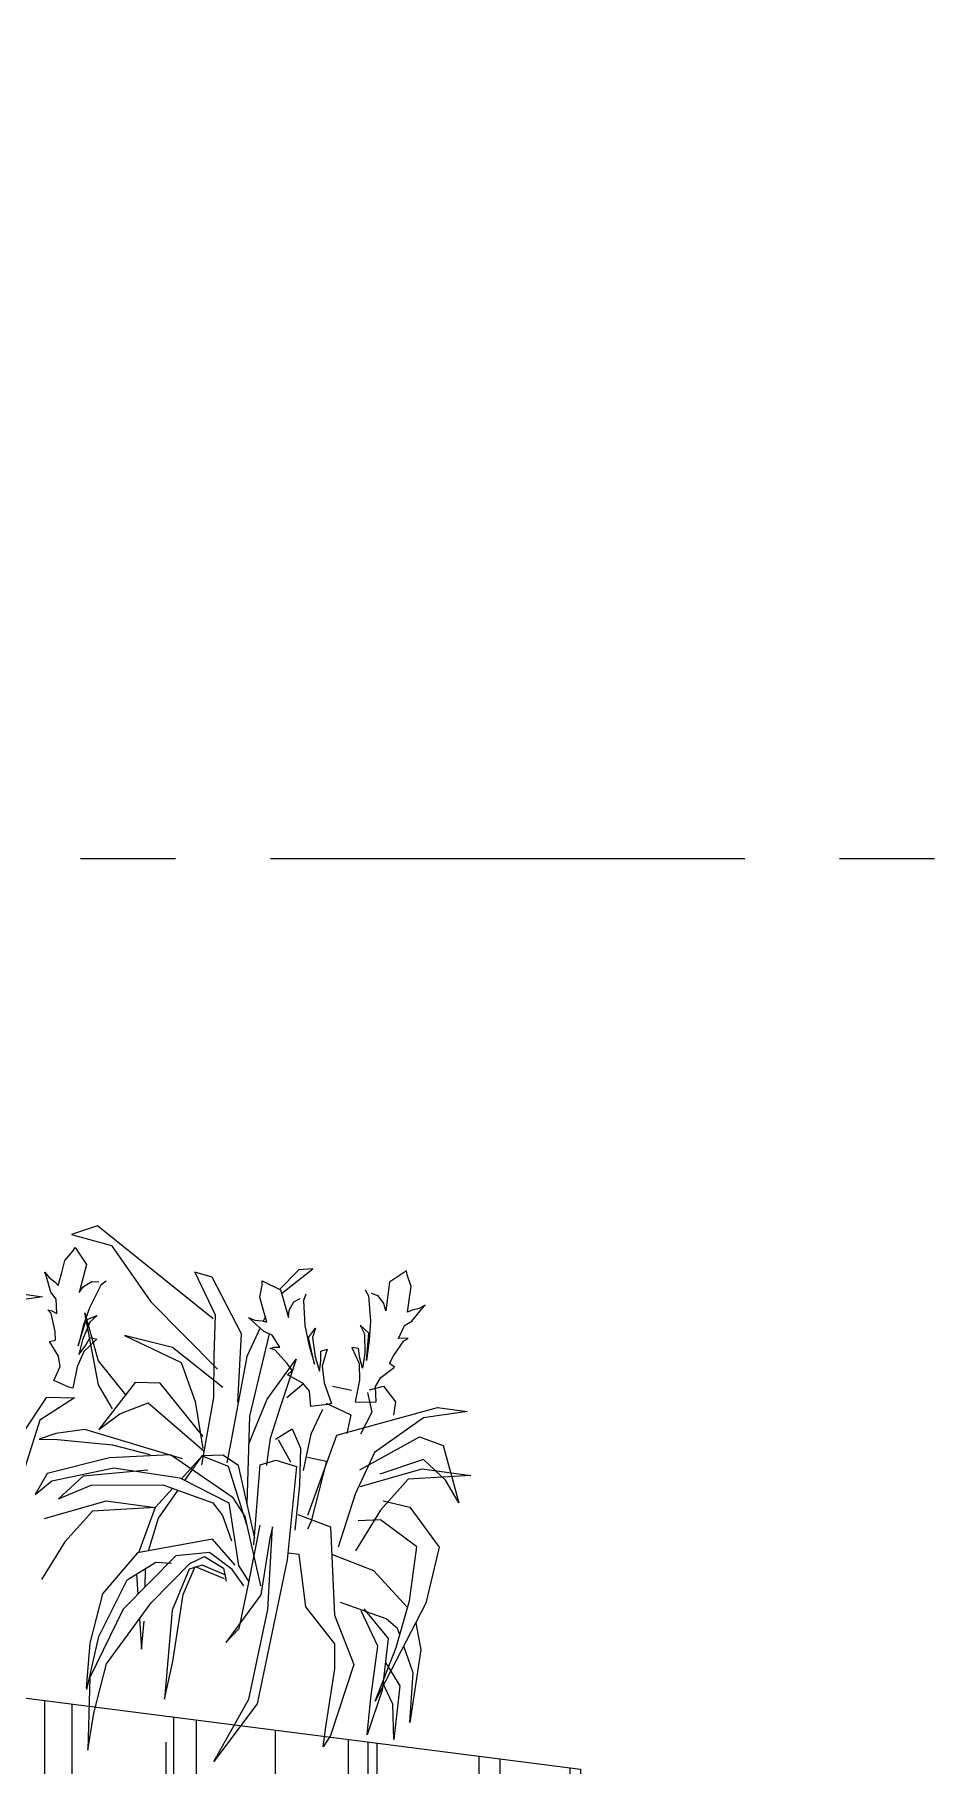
# Model space of a CAD drawing. Header units: inches. Extents: x 50027 to 54188, y -4291 to 1318.
# Drawn here: x 52120.36 to 52132.21, y -132.72 to -109.91 of the extents above; entities that cross this region are included whole.
import ezdxf

# ---------------------------------------------------------------- set-up
doc = ezdxf.new("R2010")
doc.units = ezdxf.units.IN
doc.linetypes.add('CENTER', pattern=[2, 1.25, -0.25, 0.25, -0.25])
doc.layers.add('05--TEXT-3', color=3, linetype='Continuous', lineweight=35)
doc.layers.add('fl10', color=116, linetype='Continuous', lineweight=15)
for name, color, linetype in [('A-TYP-ST-Hatch', 8, 'Continuous'), ('AR-FLOWER', 93, 'Continuous'), ('fl6', 242, 'Continuous'), ('ROAD CL', 251, 'CENTER')]:
    doc.layers.add(name, color=color, linetype=linetype)
doc.styles.add('TIME NEW', font='times.ttf')
doc.dimstyles.new('3-8 LEADER', dxfattribs={"dimscale": 0.4, "dimtxt": 8, "dimasz": 4, "dimexe": 6, "dimexo": 6, "dimgap": 0, "dimtad": 0, "dimdec": 0, "dimzin": 12, "dimdsep": 46, "dimlunit": 4, "dimtxsty": 'TIME NEW', "dimblk": 'DIM AERO', "dimcen": 0, "dimdle": 20, "dimclrd": 1, "dimclre": 9, "dimclrt": 2, "dimadec": 0, "dimazin": 0, "dimtfac": 1, "dimtdec": 0, "dimtofl": 0, "dimtmove": 1, "dimatfit": 3, "dimldrblk": 'DIM AERO', "dimfxl": 1, "dimtvp": 0.75, "dimtolj": 1, "dimtzin": 12, "dimlwd": 18, "dimlwe": 18, "dimarcsym": 1})

# ---------------------------------------------------------------- blocks, each defined once
blk = doc.blocks.new('DIM AERO')
at = {"color": 2}
blk.add_line((0, 0), (-1.414, 0), dxfattribs=at)
at = {"color": 2, "const_width": 0.01}
blk.add_lwpolyline([(-1, -1), (0, 0), (-1, 1)], dxfattribs=at)
blk = doc.blocks.new('A$C06442D01')
at = {"layer": 'fl10'}
for p, q in [((0.0204, 0.104), (0, 0.0938)), ((0.1255, 0.0407), (0.0204, 0.104)), ((0, 0.0938), (0.0339, 0.0893)), ((0.0339, 0.0893), (0.0724, 0.0475)), ((0.0724, 0.0475), (0.1346, 0))]:
    blk.add_line(p, q, dxfattribs=at)
blk = doc.blocks.new('FLOWER1')
at = {"layer": 'fl10'}
for p, q in [((1154.44, 151.76, -66458.41), (1146.2, 147.64, -66458.41)), ((1197.04, 126.13, -66458.41), (1154.44, 151.76, -66458.41)), ((1146.2, 147.64, -66458.41), (1159.94, 145.81, -66458.41)), ((1159.94, 145.81, -66458.41), (1175.51, 128.87, -66458.41)), ((1223.14, 146.26, -66458.41), (1217.68, 138.85, -66458.41)), ((1218.53, 137.57, -66458.41), (1227.72, 147.18, -66458.41)), ((1227.72, 147.18, -66458.41), (1223.14, 146.26, -66458.41)), ((1188.79, 140.77, -66458.41), (1197.49, 127.5, -66458.41)), ((1194.75, 139.86, -66458.41), (1188.79, 140.77, -66458.41)), ((1207.11, 122.46, -66458.41), (1194.75, 139.86, -66458.41)), ((1175.51, 128.87, -66458.41), (1200.7, 109.65, -66458.41)), ((1197.49, 127.5, -66458.41), (1198.87, 113.77, -66458.41)), ((1214.18, 129.24, -66458.41), (1213.69, 127.64, -66458.41)), ((1139.43, 125.69, -66458.41), (1125.23, 121.57, -66458.41)), ((1129.36, 125.69, -66458.41), (1139.43, 125.69, -66458.41)), ((1154.21, 122.28, -66458.41), (1160.8, 106.98, -66458.41)), ((1162, 98.99, -66458.41), (1154.21, 122.28, -66458.41)), ((1208.94, 99.58, -66458.41), (1207.11, 122.46, -66458.41)), ((1212.94, 125.2, -66458.41), (1209.86, 115.14, -66458.41)), ((1213.52, 95.46, -66458.41), (1216.34, 123.65, -66458.41)), ((1168.38, 116.61, -66458.41), (1188.38, 110.15, -66458.41)), ((1184.76, 114.71, -66458.41), (1168.38, 116.61, -66458.41)), ((1218.56, 101.87, -66458.41), (1226.35, 116.51, -66458.41)), ((1226.35, 116.51, -66458.41), (1223.14, 99.12, -66458.41)), ((1203.32, 103.8, -66458.41), (1184.76, 114.71, -66458.41)), ((1188.38, 110.15, -66458.41), (1194.8, 97.88, -66458.41)), ((1198.87, 113.77, -66458.41), (1200.7, 100.04, -66458.41)), ((1209.86, 115.14, -66458.41), (1208.49, 87.22, -66458.41)), ((1225.52, 112.54, -66458.41), (1223.58, 114.69, -66458.41)), ((1252, 109.65, -66458.41), (1256.58, 111.48, -66458.41)), ((1256.58, 111.48, -66458.41), (1261.16, 106.9, -66458.41)), ((1160.8, 106.98, -66458.41), (1171.39, 96.95, -66458.41)), ((1230.01, 108.73, -66458.41), (1224.97, 103.24, -66458.41)), ((1239.63, 109.19, -66458.41), (1246.04, 108.73, -66458.41)), ((1243.3, 93.17, -66458.41), (1275.36, 106.9, -66458.41)), ((1251.54, 108.73, -66458.41), (1253.83, 102.32, -66458.41)), ((1261.16, 106.9, -66458.41), (1261.16, 102.32, -66458.41)), ((1285.43, 106.9, -66458.41), (1271.23, 102.78, -66458.41)), ((1275.36, 106.9, -66458.41), (1285.43, 106.9, -66458.41)), ((1167.66, 91.7, -66458.41), (1162, 98.99, -66458.41)), ((1173.97, 101.48, -66458.41), (1164.12, 84.19, -66458.41)), ((1182.37, 102.35, -66458.41), (1173.97, 101.48, -66458.41)), ((1198.98, 86.6, -66458.41), (1182.37, 102.35, -66458.41)), ((1200.7, 100.04, -66458.41), (1199.78, 77.15, -66458.41)), ((1214.44, 86.3, -66458.41), (1218.56, 101.87, -66458.41)), ((1223.14, 99.12, -66458.41), (1221.31, 89.05, -66458.41)), ((1237.34, 100.95, -66458.41), (1234.59, 92.26, -66458.41)), ((1238.26, 103.24, -66458.41), (1246.96, 100.49, -66458.41)), ((1246.96, 100.49, -66458.41), (1246.5, 94.09, -66458.41)), ((1253.83, 102.32, -66458.41), (1251.08, 94.54, -66458.41)), ((1271.23, 102.78, -66458.41), (1256.58, 89.05, -66458.41)), ((1170.37, 90.38, -66458.41), (1179.25, 95.34, -66458.41)), ((1179.25, 95.34, -66458.41), (1199.97, 81.79, -66458.41)), ((1194.8, 97.88, -66458.41), (1199.48, 82.59, -66458.41)), ((1216.73, 66.17, -66458.41), (1213.52, 95.46, -66458.41)), ((1223.14, 89.05, -66458.41), (1228.18, 93.17, -66458.41)), ((1228.18, 93.17, -66458.41), (1231.85, 87.22, -66458.41)), ((1237.34, 65.25, -66458.41), (1243.3, 93.17, -66458.41)), ((1252.46, 82.64, -66458.41), (1270.78, 96.37, -66458.41)), ((1270.78, 96.37, -66458.41), (1279.02, 94.54, -66458.41)), ((1279.02, 94.54, -66458.41), (1286.81, 76.24, -66458.41)), ((1164.12, 84.19, -66458.41), (1170.37, 90.38, -66458.41)), ((1208.49, 87.22, -66458.41), (1208.03, 78.98, -66458.41)), ((1221.31, 89.05, -66458.41), (1221.31, 83.56, -66458.41)), ((1224.06, 89.05, -66458.41), (1229.1, 82.19, -66458.41)), ((1231.85, 87.22, -66458.41), (1233.22, 74.86, -66458.41)), ((1234.59, 92.26, -66458.41), (1233.68, 79.9, -66458.41)), ((1256.58, 89.05, -66458.41), (1252, 74.4, -66458.41)), ((1273.07, 89.05, -66458.41), (1259.33, 82.19, -66458.41)), ((1281.31, 83.1, -66458.41), (1273.07, 89.05, -66458.41)), ((1159.52, 83.56, -66458.41), (1150.06, 80.91, -66458.41)), ((1193.16, 78.27, -66458.41), (1159.52, 83.56, -66458.41)), ((1206.4, 81.29, -66458.41), (1199.59, 80.16, -66458.41)), ((1212.07, 78.65, -66458.41), (1206.4, 81.29, -66458.41)), ((1219.25, 79.78, -66458.41), (1224.17, 82.05, -66458.41)), ((1221.31, 83.56, -66458.41), (1221.31, 79.9, -66458.41)), ((1224.17, 82.05, -66458.41), (1231.35, 80.91, -66458.41)), ((1234.59, 84.47, -66458.41), (1241.01, 84.02, -66458.41)), ((1241.01, 84.02, -66458.41), (1238.72, 63.42, -66458.41)), ((1253.37, 77.15, -66458.41), (1273.07, 85.85, -66458.41)), ((1268.94, 81.73, -66458.41), (1261.16, 70.29, -66458.41)), ((1289.56, 85.85, -66458.41), (1268.94, 81.73, -66458.41)), ((1273.07, 85.85, -66458.41), (1289.56, 85.85, -66458.41)), ((1286.81, 76.24, -66458.41), (1281.31, 83.1, -66458.41)), ((1150.06, 80.91, -66458.41), (1144.77, 78.27, -66458.41)), ((1144.77, 78.27, -66458.41), (1150.82, 79.02, -66458.41)), ((1150.82, 79.02, -66458.41), (1169.35, 79.78, -66458.41)), ((1189.01, 79.02, -66458.41), (1168.97, 75.25, -66458.41)), ((1169.35, 79.78, -66458.41), (1182.2, 78.27, -66458.41)), ((1211.69, 67.69, -66458.41), (1189.01, 79.02, -66458.41)), ((1199.59, 80.16, -66458.41), (1193.74, 71.64, -66458.41)), ((1194.97, 71.22, -66458.41), (1199.59, 80.16, -66458.41)), ((1199.59, 80.16, -66458.41), (1208.66, 77.89, -66458.41)), ((1208.66, 77.89, -66458.41), (1217.36, 59.38, -66458.41)), ((1220.76, 55.22, -66458.41), (1212.07, 78.65, -66458.41)), ((1220.76, 52.96, -66458.41), (1219.25, 79.78, -66458.41)), ((1231.35, 80.91, -66458.41), (1232.48, 49.56, -66458.41)), ((1168.97, 75.25, -66458.41), (1148.93, 67.31, -66458.41)), ((1150.82, 65.05, -66458.41), (1170.86, 72.22, -66458.41)), ((1182.2, 72.98, -66458.41), (1161.03, 68.07, -66458.41)), ((1170.86, 72.22, -66458.41), (1193.16, 71.85, -66458.41)), ((1193.16, 71.85, -66458.41), (1210.56, 65.8, -66458.41)), ((1233.22, 74.86, -66458.41), (1233.68, 59.76, -66458.41)), ((1252, 74.4, -66458.41), (1248.79, 56.1, -66458.41)), ((1261.16, 70.29, -66458.41), (1254.75, 55.64, -66458.41)), ((1261.62, 73.49, -66458.41), (1270.78, 72.57, -66458.41)), ((1270.78, 72.57, -66458.41), (1282.23, 60.67, -66458.41)), ((1148.93, 67.31, -66458.41), (1145.91, 59.76, -66458.41)), ((1145.91, 59.76, -66458.41), (1150.82, 65.05, -66458.41)), ((1161.03, 68.07, -66458.41), (1153.84, 59.38, -66458.41)), ((1153.84, 59.38, -66458.41), (1164.05, 65.42, -66458.41)), ((1164.05, 65.42, -66458.41), (1187.87, 68.82, -66458.41)), ((1191.3, 68.08, -66458.41), (1186.36, 60.89, -66458.41)), ((1187.87, 68.82, -66458.41), (1205.26, 65.05, -66458.41)), ((1187.87, 57.49, -66458.41), (1193.14, 67.68, -66458.41)), ((1205.26, 65.05, -66458.41), (1209.04, 61.27, -66458.41)), ((1210.56, 65.8, -66458.41), (1216.6, 45.4, -66458.41)), ((1216.6, 62.02, -66458.41), (1211.69, 67.69, -66458.41)), ((1234, 65.05, -66458.41), (1245.34, 62.4, -66458.41)), ((1261.62, 67.08, -66458.41), (1254.29, 65.71, -66458.41)), ((1274.9, 59.76, -66458.41), (1261.62, 67.08, -66458.41)), ((1150.12, 52.25, -66458.41), (1169.81, 60.94, -66458.41)), ((1186.3, 60.94, -66458.41), (1165.69, 56.82, -66458.41)), ((1169.81, 60.94, -66458.41), (1186.3, 60.94, -66458.41)), ((1186.36, 60.89, -66458.41), (1182.81, 45.1, -66458.41)), ((1209.04, 61.27, -66458.41), (1213.2, 53.33, -66458.41)), ((1224.92, 39.73, -66458.41), (1216.6, 62.02, -66458.41)), ((1220.76, 39.73, -66458.41), (1221.9, 59.76, -66458.41)), ((1226.06, 59.76, -66458.41), (1225.68, 55.98, -66458.41)), ((1228.32, 32.18, -66458.41), (1226.06, 59.76, -66458.41)), ((1238.72, 63.42, -66458.41), (1237.8, 60.67, -66458.41)), ((1245.34, 62.4, -66458.41), (1250.63, 33.31, -66458.41)), ((1274.9, 41.45, -66458.41), (1274.9, 59.76, -66458.41)), ((1282.23, 60.67, -66458.41), (1280.4, 41.45, -66458.41)), ((1165.69, 56.82, -66458.41), (1157.9, 45.38, -66458.41)), ((1206.77, 52.96, -66458.41), (1182.58, 45.02, -66458.41)), ((1186.08, 46.17, -66458.41), (1187.87, 57.49, -66458.41)), ((1215.47, 45.4, -66458.41), (1206.77, 52.96, -66458.41)), ((1225.68, 55.98, -66458.41), (1225.3, 36.71, -66458.41)), ((1247.23, 53.33, -66458.41), (1261.59, 49.93, -66458.41)), ((1206.4, 48.42, -66458.41), (1195.43, 45.78, -66458.41)), ((1200.35, 43.89, -66458.41), (1204.88, 46.91, -66458.41)), ((1204.88, 46.91, -66458.41), (1211.69, 43.89, -66458.41)), ((1214.71, 43.89, -66458.41), (1206.4, 48.42, -66458.41)), ((1232.48, 49.56, -66458.41), (1229.08, 0.44, -66458.41)), ((1236.26, 51.82, -66458.41), (1232.48, 51.82, -66458.41)), ((1240.8, 34.82, -66458.41), (1236.26, 51.82, -66458.41)), ((1261.59, 49.93, -66458.41), (1274.57, 39.18, -66458.41)), ((1157.9, 45.38, -66458.41), (1151.97, 31.83, -66458.41)), ((1182.58, 45.02, -66458.41), (1172.75, 29.91, -66458.41)), ((1195.43, 45.78, -66458.41), (1180.31, 25.75, -66458.41)), ((1180.31, 35.58, -66458.41), (1189.01, 42.75, -66458.41)), ((1189.01, 42.75, -66458.41), (1194.3, 43.13, -66458.41)), ((1189.38, 29.15, -66458.41), (1200.35, 43.89, -66458.41)), ((1200.35, 42, -66458.41), (1196.57, 27.64, -66458.41)), ((1199.59, 33.31, -66458.41), (1202.24, 43.13, -66458.41)), ((1204.51, 43.89, -66458.41), (1200.35, 42, -66458.41)), ((1202.24, 43.13, -66458.41), (1212.45, 40.49, -66458.41)), ((1212.82, 41.62, -66458.41), (1204.51, 43.89, -66458.41)), ((1211.69, 43.89, -66458.41), (1213.2, 39.73, -66458.41)), ((1219.25, 38.98, -66458.41), (1214.71, 43.89, -66458.41)), ((1216.6, 45.4, -66458.41), (1220.76, 40.49, -66458.41)), ((1272.61, 25.43, -66458.41), (1274.9, 41.45, -66458.41)), ((1280.4, 41.45, -66458.41), (1274.44, 24.51, -66458.41)), ((1173.5, 15.55, -66458.41), (1180.31, 35.58, -66458.41)), ((1183.13, 37.9, -66458.41), (1184.5, 31.3, -66458.41)), ((1186.61, 34.09, -66458.41), (1185.93, 40.21, -66458.41)), ((1225.3, 36.71, -66458.41), (1215.85, 19.33, -66458.41)), ((1219.63, 24.62, -66458.41), (1220.76, 39.73, -66458.41)), ((1252.14, 23.86, -66458.41), (1240.8, 34.82, -66458.41)), ((1268.02, 34.44, -66458.41), (1252.14, 37.84, -66458.41)), ((1266.51, 25, -66458.41), (1259.33, 35.95, -66458.41)), ((1260.08, 36.71, -66458.41), (1269.53, 28.02, -66458.41)), ((1172.75, 29.91, -66458.41), (1170.86, 12.91, -66458.41)), ((1177.28, 6.86, -66458.41), (1189.38, 29.15, -66458.41)), ((1199.21, 10.64, -66458.41), (1199.59, 33.31, -66458.41)), ((1226.06, 1.57, -66458.41), (1228.32, 32.18, -66458.41)), ((1250.63, 33.31, -66458.41), (1259.33, 17.82, -66458.41)), ((1272.18, 31.8, -66458.41), (1268.02, 34.44, -66458.41)), ((1273.23, 29.76, -66458.41), (1272.18, 31.8, -66458.41)), ((1277.96, 34.51, -66458.41), (1280.88, 25.75, -66458.41)), ((1180.31, 25.75, -66458.41), (1172.37, 1.57, -66458.41)), ((1186.18, 23.25, -66458.41), (1188.25, 13.29, -66458.41)), ((1196.57, 27.64, -66458.41), (1198.08, -2.2, -66458.41)), ((1215.85, 19.33, -66458.41), (1219.63, 24.62, -66458.41)), ((1253.28, 15.55, -66458.41), (1252.14, 23.86, -66458.41)), ((1266.51, 7.62, -66458.41), (1266.51, 25, -66458.41)), ((1268.03, 6.66, -66458.41), (1272.61, 25.43, -66458.41)), ((1274.44, 24.51, -66458.41), (1268.03, 6.66, -66458.41)), ((1269.53, 28.02, -66458.41), (1269.91, 10.64, -66458.41)), ((1279.36, 17.82, -66458.41), (1275.04, 26.23, -66458.41)), ((1280.88, 25.75, -66458.41), (1280.5, 1.2, -66458.41)), ((1188.25, 13.29, -66458.41), (1187.87, 22.73, -66458.41)), ((1259.33, 17.82, -66458.41), (1254.79, -6.74, -66458.41)), ((1269.71, 19.89, -66458.41), (1275.58, 12.91, -66458.41)), ((1280.5, 1.2, -66458.41), (1279.36, 17.82, -66458.41)), ((1170.86, 12.91, -66458.41), (1171.61, -2.2, -66458.41)), ((1171.99, -2.58, -66458.41), (1173.5, 15.55, -66458.41)), ((1252.9, -4.09, -66458.41), (1253.28, 15.55, -66458.41)), ((1274.07, 6.48, -66458.41), (1269.64, 13.25, -66458.41)), ((1275.58, 12.91, -66458.41), (1275.96, -5.23, -66458.41)), ((1175.39, -10.14, -66458.41), (1177.28, 6.86, -66458.41)), ((1198.08, -2.2, -66458.41), (1199.21, 10.64, -66458.41)), ((1266.89, -4.85, -66458.41), (1266.51, 7.62, -66458.41)), ((1269.91, 10.64, -66458.41), (1266.89, -4.85, -66458.41)), ((1275.96, -5.23, -66458.41), (1274.07, 6.48, -66458.41)), ((1172.37, 1.57, -66458.41), (1175.02, -22.61, -66458.41)), ((1217.36, -20.72, -66458.41), (1226.06, 1.57, -66458.41)), ((1229.08, 0.44, -66458.41), (1217.36, -20.72, -66458.41)), ((1252.9, -10.89, -66458.41), (1252.9, -4.09, -66458.41)), ((1175.02, -22.61, -66458.41), (1175.39, -10.14, -66458.41)), ((1254.79, -6.74, -66458.41), (1252.9, -10.89, -66458.41))]:
    blk.add_line(p, q, dxfattribs=at)
at = {"layer": 'fl6'}
for p, q in [((1258.87, 150.84, -66458.41), (1253.83, 146.26, -66458.41)), ((1259.33, 149.47, -66458.41), (1258.87, 150.84, -66458.41)), ((1253.83, 146.26, -66458.41), (1253.83, 136.65, -66458.41)), ((1261.16, 145.81, -66458.41), (1259.33, 149.47, -66458.41)), ((1261.16, 141.23, -66458.41), (1261.16, 145.81, -66458.41)), ((1145.14, 138.71, -66458.41), (1147.39, 142.14, -66458.41)), ((1147.39, 142.14, -66458.41), (1148, 143.45, -66458.41)), ((1148, 143.45, -66458.41), (1152.48, 138.32, -66458.41)), ((1211.49, 135.37, -66458.41), (1211.69, 139.46, -66458.41)), ((1211.56, 140.91, -66458.41), (1218.01, 138.74, -66458.41)), ((1211.69, 139.46, -66458.41), (1211.56, 140.91, -66458.41)), ((1246.04, 142.6, -66458.41), (1247.42, 140.77, -66458.41)), ((1247.42, 140.77, -66458.41), (1249.25, 132.53, -66458.41)), ((1250.62, 141.23, -66458.41), (1248.33, 141.69, -66458.41)), ((1252.91, 138.94, -66458.41), (1250.62, 141.23, -66458.41)), ((1261.16, 137.11, -66458.41), (1261.16, 141.23, -66458.41)), ((1266.65, 140.31, -66458.41), (1264.82, 138.94, -66458.41)), ((1265.74, 138.94, -66458.41), (1266.65, 140.31, -66458.41)), ((1139.05, 133.89, -66458.41), (1140.71, 132.32, -66458.41)), ((1139.8, 132.42, -66458.41), (1139.05, 133.89, -66458.41)), ((1144.14, 130.08, -66458.41), (1144.62, 134.17, -66458.41)), ((1144.62, 134.17, -66458.41), (1145.14, 138.71, -66458.41)), ((1152.48, 138.32, -66458.41), (1151.37, 128.78, -66458.41)), ((1159.79, 133.79, -66458.41), (1158.21, 132.13, -66458.41)), ((1213.33, 131.18, -66458.41), (1211.49, 135.37, -66458.41)), ((1218.01, 138.74, -66458.41), (1221.88, 129.94, -66458.41)), ((1221.8, 132.41, -66458.41), (1222.97, 135.42, -66458.41)), ((1222.97, 135.42, -66458.41), (1224.88, 136.76, -66458.41)), ((1226.61, 138.52, -66458.41), (1226.09, 136.29, -66458.41)), ((1226.09, 136.29, -66458.41), (1227.73, 128.01, -66458.41)), ((1253.83, 136.65, -66458.41), (1252.91, 138.94, -66458.41)), ((1260.7, 132.53, -66458.41), (1262.99, 134.36, -66458.41)), ((1262.53, 138.03, -66458.41), (1261.16, 137.11, -66458.41)), ((1264.82, 138.94, -66458.41), (1262.53, 138.03, -66458.41)), ((1262.99, 134.36, -66458.41), (1265.74, 138.94, -66458.41)), ((1142, 127.56, -66458.41), (1139.8, 132.42, -66458.41)), ((1140.71, 132.32, -66458.41), (1142.88, 131.14, -66458.41)), ((1144.07, 125.48, -66458.41), (1142, 127.56, -66458.41)), ((1142.88, 131.14, -66458.41), (1144.14, 130.08, -66458.41)), ((1151.37, 128.78, -66458.41), (1152.54, 130.94, -66458.41)), ((1152.54, 130.94, -66458.41), (1155.08, 132.95, -66458.41)), ((1155.08, 132.95, -66458.41), (1157.41, 133.14, -66458.41)), ((1158.21, 132.13, -66458.41), (1155.44, 124.16, -66458.41)), ((1208.66, 128.13, -66458.41), (1210.89, 127.61, -66458.41)), ((1210.05, 127.25, -66458.41), (1208.66, 128.13, -66458.41)), ((1210.89, 127.61, -66458.41), (1213.36, 127.7, -66458.41)), ((1214.98, 127.41, -66458.41), (1213.33, 131.18, -66458.41)), ((1213.36, 127.7, -66458.41), (1214.98, 127.41, -66458.41)), ((1221.88, 129.94, -66458.41), (1221.8, 132.41, -66458.41)), ((1227.73, 128.01, -66458.41), (1229.89, 121.96, -66458.41)), ((1229.39, 124.24, -66458.41), (1231.4, 127.63, -66458.41)), ((1231.4, 127.63, -66458.41), (1230.83, 124.38, -66458.41)), ((1246.04, 130.7, -66458.41), (1247.88, 127.96, -66458.41)), ((1249.25, 128.41, -66458.41), (1246.04, 130.7, -66458.41)), ((1247.88, 127.96, -66458.41), (1248.79, 121.55, -66458.41)), ((1249.25, 132.53, -66458.41), (1249.71, 126.13, -66458.41)), ((1249.71, 119.26, -66458.41), (1249.25, 128.41, -66458.41)), ((1258.41, 122.01, -66458.41), (1261.16, 127.5, -66458.41)), ((1259.33, 127.96, -66458.41), (1260.7, 132.53, -66458.41)), ((1261.16, 128.41, -66458.41), (1259.33, 127.96, -66458.41)), ((1262.53, 128.41, -66458.41), (1261.16, 128.41, -66458.41)), ((1261.16, 127.5, -66458.41), (1262.53, 128.41, -66458.41)), ((1144.91, 120.77, -66458.41), (1144.07, 125.48, -66458.41)), ((1155.44, 124.16, -66458.41), (1154.25, 117.84, -66458.41)), ((1154.97, 120.07, -66458.41), (1158.42, 121.97, -66458.41)), ((1158.42, 121.97, -66458.41), (1156.28, 119.45, -66458.41)), ((1214.41, 124.16, -66458.41), (1210.05, 127.25, -66458.41)), ((1217.24, 123.41, -66458.41), (1214.41, 124.16, -66458.41)), ((1220.34, 119.77, -66458.41), (1217.24, 123.41, -66458.41)), ((1232.65, 115.68, -66458.41), (1229.39, 124.24, -66458.41)), ((1229.89, 121.96, -66458.41), (1232.65, 115.68, -66458.41)), ((1230.83, 124.38, -66458.41), (1232.57, 118.14, -66458.41)), ((1244.21, 122.92, -66458.41), (1247.42, 117.89, -66458.41)), ((1246.5, 122.92, -66458.41), (1244.21, 122.92, -66458.41)), ((1247.42, 119.72, -66458.41), (1246.5, 122.92, -66458.41)), ((1249.71, 126.13, -66458.41), (1249.71, 119.26, -66458.41)), ((1257.49, 119.26, -66458.41), (1258.41, 122.01, -66458.41)), ((1141.77, 121.6, -66458.41), (1143.14, 121.44, -66458.41)), ((1143.03, 120.53, -66458.41), (1141.77, 121.6, -66458.41)), ((1145.13, 114.76, -66458.41), (1143.03, 120.53, -66458.41)), ((1143.14, 121.44, -66458.41), (1144.91, 120.77, -66458.41)), ((1153.46, 111.02, -66458.41), (1154.97, 120.07, -66458.41)), ((1154.25, 117.84, -66458.41), (1153.46, 111.02, -66458.41)), ((1156.28, 119.45, -66458.41), (1154.63, 113.19, -66458.41)), ((1217.22, 118.9, -66458.41), (1218.48, 119.45, -66458.41)), ((1218.85, 118.61, -66458.41), (1217.22, 118.9, -66458.41)), ((1218.48, 119.45, -66458.41), (1220.34, 119.77, -66458.41)), ((1223.58, 114.69, -66458.41), (1218.85, 118.61, -66458.41)), ((1232.57, 118.14, -66458.41), (1234.59, 113.53, -66458.41)), ((1234.11, 120.32, -66458.41), (1236.21, 121.24, -66458.41)), ((1234.56, 117.02, -66458.41), (1234.11, 120.32, -66458.41)), ((1234.59, 113.53, -66458.41), (1234.56, 117.02, -66458.41)), ((1236.21, 121.24, -66458.41), (1235.3, 115.34, -66458.41)), ((1248.79, 116.51, -66458.41), (1247.42, 119.72, -66458.41)), ((1247.42, 117.89, -66458.41), (1248.33, 112.39, -66458.41)), ((1248.79, 121.55, -66458.41), (1248.79, 116.51, -66458.41)), ((1255.2, 114.22, -66458.41), (1259.33, 118.34, -66458.41)), ((1259.33, 118.34, -66458.41), (1257.49, 119.26, -66458.41)), ((1143.8, 111.22, -66458.41), (1145.72, 111.92, -66458.41)), ((1147.42, 106.66, -66458.41), (1143.8, 111.22, -66458.41)), ((1145.72, 111.92, -66458.41), (1145.13, 114.76, -66458.41)), ((1154.63, 113.19, -66458.41), (1154.05, 108.19, -66458.41)), ((1154.05, 108.19, -66458.41), (1155.79, 111.22, -66458.41)), ((1159.34, 114.03, -66458.41), (1155.57, 109.4, -66458.41)), ((1155.79, 111.22, -66458.41), (1157.06, 114.29, -66458.41)), ((1157.06, 114.29, -66458.41), (1159.34, 114.03, -66458.41)), ((1224.21, 110.97, -66458.41), (1225.52, 112.54, -66458.41)), ((1229.64, 108.86, -66458.41), (1224.21, 110.97, -66458.41)), ((1235.3, 115.34, -66458.41), (1236.67, 109.94, -66458.41)), ((1248.33, 112.39, -66458.41), (1247.88, 105.07, -66458.41)), ((1253.83, 111.02, -66458.41), (1255.2, 114.22, -66458.41)), ((1254.75, 105.99, -66458.41), (1253.83, 111.02, -66458.41)), ((1148.41, 103.32, -66458.41), (1147.42, 106.66, -66458.41)), ((1155.57, 109.4, -66458.41), (1154.03, 104.05, -66458.41)), ((1232.19, 106.48, -66458.41), (1229.64, 108.86, -66458.41)), ((1233.38, 101.5, -66458.41), (1232.19, 106.48, -66458.41)), ((1236.67, 109.94, -66458.41), (1240.03, 103.42, -66458.41)), ((1247.88, 105.07, -66458.41), (1249.25, 105.07, -66458.41)), ((1249.25, 105.07, -66458.41), (1254.75, 105.99, -66458.41)), ((1146.92, 98.42, -66458.41), (1148.41, 103.32, -66458.41)), ((1154.03, 104.05, -66458.41), (1153.64, 96.72, -66458.41)), ((1238.78, 102.87, -66458.41), (1233.38, 101.5, -66458.41)), ((1240.03, 103.42, -66458.41), (1238.78, 102.87, -66458.41)), ((1152.28, 96.88, -66458.41), (1146.92, 98.42, -66458.41)), ((1153.64, 96.72, -66458.41), (1152.28, 96.88, -66458.41))]:
    blk.add_line(p, q, dxfattribs=at)
at = {"layer": 'fl10', "xscale": -405.0000000000052, "yscale": 405.0000000000011, "zscale": 405, "rotation": 33.04777255858627}
blk.add_blockref('A$C06442D01', (1175.33, 61.8, -66458.41), dxfattribs=at)

msp = doc.modelspace()

# ---------------------------------------------------------------- hatches: boundary and pattern name
at = {"layer": 'A-TYP-ST-Hatch', "true_color": 0x005c55}
h = msp.add_hatch(dxfattribs=at)
h.set_pattern_fill('AR-RROOF', color=138, scale=2, angle=90, style=0)
h.set_pattern_definition([(90, (50234.49, 3083.2162), (-2, 4.4), [30, -4, 10, -2]), (90, (50233.49, 3085.8762), (-2.66, -2), [6, -0.66, 12, -1.5]), (90, (50232.7901, 3084.2162), (-1.34, 10.4), [16, -2.8, 8, -2])])
h.paths.add_polyline_path([(52127.55137, -132.77439), (52127.55147, -134.79792), (52049.55147, -124.79792), (52049.55147, -122.77439)])

# ---------------------------------------------------------------- linework, layer by layer
at = {"layer": 'Defpoints'}
msp.add_lwpolyline([(52127.55137, -132.77439), (52127.55147, -134.79792), (52049.55147, -124.79792), (52049.55147, -122.77439)], close=True, dxfattribs=at)
at = {"layer": 'ROAD CL', "ltscale": 5}
msp.add_line((51173.46549, -120.77439), (52445.63744, -120.77439), dxfattribs=at)

# ---------------------------------------------------------------- block references
at = {"layer": 'AR-FLOWER', "xscale": 0.03937007874015749, "yscale": 0.03937007874015749, "zscale": 0.03937007874015749, "rotation": 352.2019718521992}
msp.add_blockref('FLOWER1', (52075.3483, -125.36428), dxfattribs=at)

# ---------------------------------------------------------------- leaders
at = {"layer": '05--TEXT-3'}
msp.add_leader([(52102.07215, -121.06066), (52143.55616, -67.10689), (52197.73492, -67.10689)], dimstyle='3-8 LEADER', override={"dimgap": 0, "dimtad": 0}, dxfattribs=at)

doc.saveas('drawing.dxf')
